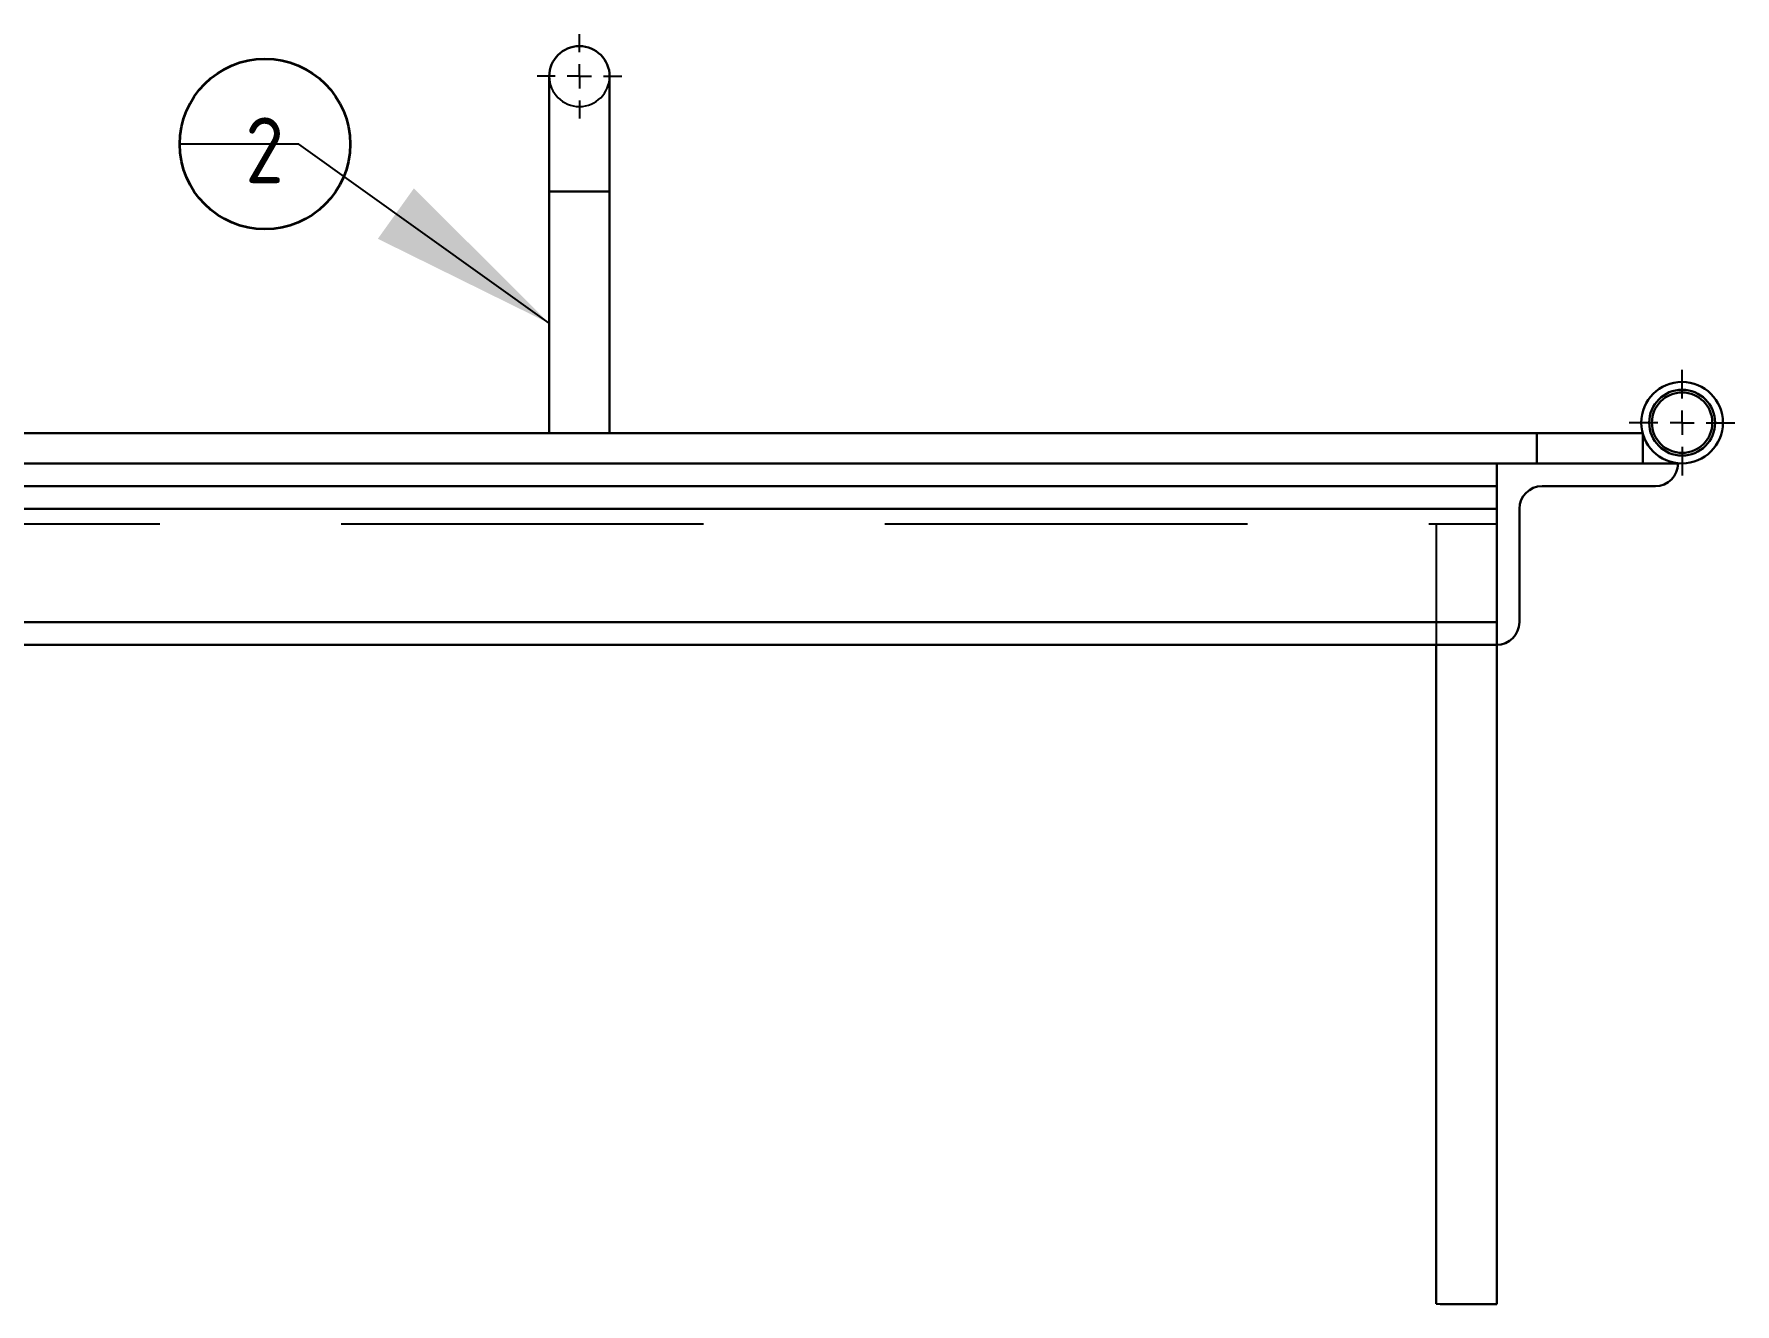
# Model space of a CAD drawing. Extents: x -1889 to 6398, y -470 to 1122.
# Drawn here: x 40.92 to 54.99, y -273.84 to -263.33 of the extents above; entities that cross this region are included whole.
import ezdxf

# ---------------------------------------------------------------- set-up
doc = ezdxf.new("R2010")
doc.units = 0
doc.header["$LTSCALE"] = 12
doc.header["$MEASUREMENT"] = 0
doc.linetypes.add('CENTER', pattern=[2, 1.25, -0.25, 0.25, -0.25])
doc.linetypes.add('HIDDEN', pattern=[0.375, 0.25, -0.125])
for name, color, linetype, lineweight in [('AM_0', 7, 'CONTINUOUS', 30), ('AM_3', 6, 'HIDDEN', 25), ('AM_6', 140, 'CONTINUOUS', 35), ('AM_7', 142, 'CENTER', 25)]:
    doc.layers.add(name, color=color, linetype=linetype, lineweight=lineweight)
doc.styles.add('SLDTEXTSTYLE1', font='ISOCP', dxfattribs={"width": 0.96})
doc.styles.get("Standard").update_dxf_attribs({"font": 'sanss___.ttf'})
doc.dimstyles.new('SLDDIMSTYLE1', dxfattribs={"dimtxt": 0.18, "dimasz": 1.56, "dimexe": 0, "dimexo": 0.0625, "dimgap": 0, "dimtad": 0, "dimtih": 1, "dimtoh": 1, "dimdec": 0, "dimrnd": 1e-09, "dimzin": 0, "dimdsep": 46, "dimlunit": 5, "dimtxsty": 'Standard', "dimsah": 1, "dimcen": 0.09, "dimadec": 0, "dimazin": 0, "dimtfac": 1.56, "dimtdec": 0, "dimtofl": 0, "dimtmove": 0, "dimatfit": 3, "dimfxl": 1, "dimfrac": 2, "dimtolj": 1, "dimtzin": 0, "dimarcsym": 0})

# ---------------------------------------------------------------- blocks, each defined once
blk = doc.blocks.new('SW_NOTE_0_30')
at = {"layer": 'AM_6', "color": 0}
blk.add_circle((2.115, 0), 2.115, dxfattribs=at)
at = {"layer": 'AM_6', "color": 0, "insert": (2.106, 0.66), "char_height": 1.632, "attachment_point": 2, "style": 'SLDTEXTSTYLE1'}
blk.add_mtext('2', dxfattribs=at)
blk = doc.blocks.new('SW_CENTERMARKSYMBOL_0')
at = {"layer": 'AM_7', "color": 0}
for p, q in [((0, 0.6), (0, 1.05)), ((-0.6, 0), (-1.05, 0)), ((0, 0), (-0.3, 0)), ((0, 0), (0, 0.3)), ((0, 0), (0, -0.3)), ((0, 0), (0.3, 0)), ((0.6, 0), (1.05, 0)), ((0, -0.6), (0, -1.05))]:
    blk.add_line(p, q, dxfattribs=at)
blk = doc.blocks.new('SW_CENTERMARKSYMBOL_2')
at = {"layer": 'AM_7', "color": 0}
for p, q in [((0, 0.6), (0, 1.3125)), ((-0.6, 0), (-1.3125, 0)), ((0, 0), (-0.3, 0)), ((0, 0), (0, 0.3)), ((0, 0), (0, -0.3)), ((0, 0), (0.3, 0)), ((0.6, 0), (1.3125, 0)), ((0, -0.6), (0, -1.3125))]:
    blk.add_line(p, q, dxfattribs=at)

msp = doc.modelspace()

# ---------------------------------------------------------------- linework, layer by layer
at = {"layer": 'AM_0'}
for p, q in [((45.17939, -263.68151), (45.17939, -264.63427)), ((45.67939, -264.63427), (45.67939, -263.68151)), ((45.17939, -264.63427), (45.17939, -266.63427)), ((45.17939, -264.63427), (45.67939, -264.63427)), ((45.67939, -266.63427), (45.67939, -264.63427)), ((33.72713, -266.63427), (53.35213, -266.63427)), ((53.35213, -266.88427), (53.35213, -266.63427)), ((53.35213, -266.63427), (54.22713, -266.63427)), ((54.22713, -266.63427), (54.22713, -266.88427)), ((53.01945, -266.88427), (24.95695, -266.88427)), ((53.01945, -266.88447), (24.95695, -266.88447)), ((53.01945, -266.88427), (53.01945, -266.88447)), ((53.01945, -266.88427), (53.01945, -268.38427)), ((54.51945, -266.88427), (53.01945, -266.88427)), ((54.51945, -266.88447), (54.51945, -266.88427)), ((53.01945, -267.07177), (24.95695, -267.07177)), ((53.39445, -267.07177), (54.33215, -267.07177)), ((53.01945, -267.25927), (32.13474, -267.25927)), ((53.20695, -268.19697), (53.20695, -267.25927)), ((53.01945, -268.19697), (24.95695, -268.19697)), ((53.01945, -268.38427), (24.95695, -268.38427)), ((52.51945, -268.38427), (52.51945, -273.83749)), ((53.01945, -268.38427), (53.01945, -273.8387)), ((53.01945, -268.38427), (53.01965, -268.38427))]:
    msp.add_line(p, q, dxfattribs=at)
for radius in [0.3375, 0.2725, 0.25]:
    msp.add_circle((54.55309, -266.54677), radius, dxfattribs=at)
for centre, radius, start, end in [((45.42939, -263.68151), 0.25, 0, 180), ((54.33215, -266.88447), 0.1873, 270, 0), ((53.39445, -267.25927), 0.1875, 90, 180), ((53.01965, -268.19697), 0.1873, 270, 0), ((52.83309, -247.5844), 26.25496, 269.315535, 270.406697)]:
    msp.add_arc(centre, radius, start, end, dxfattribs=at)
at = {"layer": 'AM_3'}
for p, q in [((45.67939, -264.63427), (45.17939, -264.63427)), ((45.67939, -264.63427), (45.17939, -264.63427)), ((53.35213, -266.63427), (53.35213, -266.88427)), ((24.95695, -266.88447), (53.01945, -266.88447)), ((24.95695, -267.25927), (53.01945, -267.25927)), ((25.45695, -267.38427), (52.51945, -267.38427)), ((52.51945, -267.38427), (53.01945, -267.38427)), ((52.51945, -267.38427), (52.51945, -273.83749)), ((52.51945, -267.38427), (52.51945, -268.38427)), ((24.95695, -268.19697), (53.01945, -268.19697))]:
    msp.add_line(p, q, dxfattribs=at)
msp.add_arc((45.42939, -263.68151), 0.25, 180, 0, dxfattribs=at)

# ---------------------------------------------------------------- block references
at = {"layer": 'AM_6', "xscale": 0.3333333333333333, "yscale": 0.3333333333333333, "zscale": 0.3333333333333333}
msp.add_blockref('SW_NOTE_0_30', (42.1229, -264.2417), dxfattribs=at)
at = {"layer": 'AM_7', "xscale": 0.3333333333333333, "yscale": 0.3333333333333333, "zscale": 0.3333333333333333}
for name, p in [('SW_CENTERMARKSYMBOL_0', (45.42939, -263.68151)), ('SW_CENTERMARKSYMBOL_2', (54.55309, -266.54677))]:
    msp.add_blockref(name, p, dxfattribs=at)

# ---------------------------------------------------------------- leaders
at = {"layer": 'AM_6'}
msp.add_leader([(45.17939, -265.72485), (43.10715, -264.2417), (42.1229, -264.2417)], dimstyle='SLDDIMSTYLE1', dxfattribs=at)

doc.saveas('drawing.dxf')
